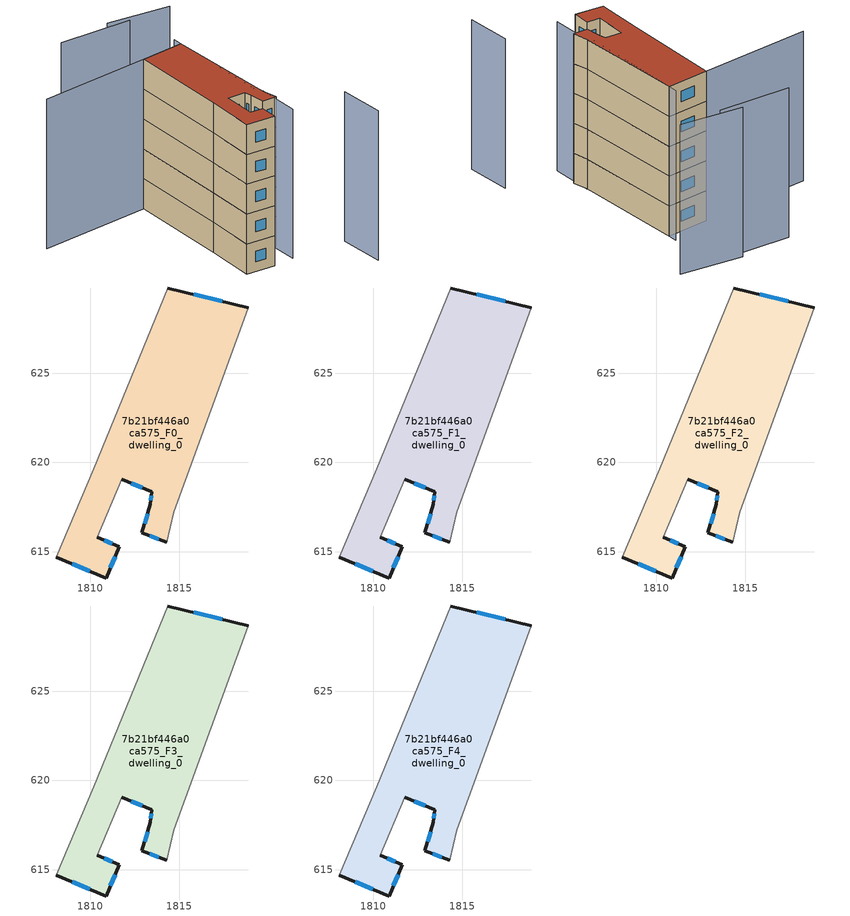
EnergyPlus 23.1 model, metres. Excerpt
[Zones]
7b21bf446a0ca575_F0_dwelling_0
 floor ground (EU_floor_Construction): 1818.87,628.67 1814.68,617.2 1814.3,615.54 1812.9,616.05 1813.38,617.66 1813.47,618.36 1811.77,619.06 1810.4,615.81 1811.64,615.29 1810.9,613.53 1808.1,614.7 1810.2,619.66 1814.34,629.77 z0
 wall outside (EU_wall_Construction): 1808.1,614.7 1810.9,613.53 1811.64,615.29 1810.4,615.81 / 1818.87,628.67 1814.34,629.77 / 1811.77,619.06 1813.47,618.36 1813.38,617.66 1812.9,616.05 1814.3,615.54 z0:3
 wall adiabatic (EU_wall_Construction): 1810.4,615.81 1811.77,619.06 / 1814.34,629.77 1810.2,619.66 1808.1,614.7 / 1814.3,615.54 1814.68,617.2 1818.87,628.67 z0:3
 window (EU_Window_Construction): 1811.24,615.46 1810.8,615.64 / 1811.14,614.1 1811.4,614.72 / 1809.01,614.32 1809.99,613.91 / 1817.4,629.03 1815.81,629.42 / 1813.35,615.89 1813.84,615.71 / 1813.22,617.14 1813.05,616.57 / 1813.44,618.14 1813.41,617.89 / 1812.32,618.84 1812.92,618.59 z0.97:2.03
7b21bf446a0ca575_F1_dwelling_0
 floor to 7b21bf446a0ca575_F0_dwelling_0 (EU_floor_Construction): 1818.87,628.67 1814.68,617.2 1814.3,615.54 1812.9,616.05 1813.38,617.66 1813.47,618.36 1811.77,619.06 1810.4,615.81 1811.64,615.29 1810.9,613.53 1808.1,614.7 1810.2,619.66 1814.34,629.77 z3
 wall outside (EU_wall_Construction): 1808.1,614.7 1810.9,613.53 1811.64,615.29 1810.4,615.81 / 1818.87,628.67 1814.34,629.77 / 1811.77,619.06 1813.47,618.36 1813.38,617.66 1812.9,616.05 1814.3,615.54 z3:6
 wall adiabatic (EU_wall_Construction): 1810.4,615.81 1811.77,619.06 / 1814.34,629.77 1810.2,619.66 1808.1,614.7 / 1814.3,615.54 1814.68,617.2 1818.87,628.67 z3:6
 window (EU_Window_Construction): 1811.24,615.46 1810.8,615.64 / 1811.14,614.1 1811.4,614.72 / 1809.01,614.32 1809.99,613.91 / 1817.4,629.03 1815.81,629.42 / 1813.35,615.89 1813.84,615.71 / 1813.22,617.14 1813.05,616.57 / 1813.44,618.14 1813.41,617.89 / 1812.32,618.84 1812.92,618.59 z3.97:5.03
7b21bf446a0ca575_F2_dwelling_0
 floor to 7b21bf446a0ca575_F1_dwelling_0 (EU_floor_Construction): 1818.87,628.67 1814.68,617.2 1814.3,615.54 1812.9,616.05 1813.38,617.66 1813.47,618.36 1811.77,619.06 1810.4,615.81 1811.64,615.29 1810.9,613.53 1808.1,614.7 1810.2,619.66 1814.34,629.77 z6
 wall outside (EU_wall_Construction): 1808.1,614.7 1810.9,613.53 1811.64,615.29 1810.4,615.81 / 1818.87,628.67 1814.34,629.77 / 1811.77,619.06 1813.47,618.36 1813.38,617.66 1812.9,616.05 1814.3,615.54 z6:9
 wall adiabatic (EU_wall_Construction): 1810.4,615.81 1811.77,619.06 / 1814.34,629.77 1810.2,619.66 1808.1,614.7 / 1814.3,615.54 1814.68,617.2 1818.87,628.67 z6:9
 window (EU_Window_Construction): 1811.24,615.46 1810.8,615.64 / 1811.14,614.1 1811.4,614.72 / 1809.01,614.32 1809.99,613.91 / 1817.4,629.03 1815.81,629.42 / 1813.35,615.89 1813.84,615.71 / 1813.22,617.14 1813.05,616.57 / 1813.44,618.14 1813.41,617.89 / 1812.32,618.84 1812.92,618.59 z6.97:8.03
7b21bf446a0ca575_F3_dwelling_0
 floor to 7b21bf446a0ca575_F2_dwelling_0 (EU_floor_Construction): 1818.87,628.67 1814.68,617.2 1814.3,615.54 1812.9,616.05 1813.38,617.66 1813.47,618.36 1811.77,619.06 1810.4,615.81 1811.64,615.29 1810.9,613.53 1808.1,614.7 1810.2,619.66 1814.34,629.77 z9
 wall outside (EU_wall_Construction): 1808.1,614.7 1810.9,613.53 1811.64,615.29 1810.4,615.81 / 1818.87,628.67 1814.34,629.77 / 1811.77,619.06 1813.47,618.36 1813.38,617.66 1812.9,616.05 1814.3,615.54 z9:12
 wall adiabatic (EU_wall_Construction): 1810.4,615.81 1811.77,619.06 / 1814.34,629.77 1810.2,619.66 1808.1,614.7 / 1814.3,615.54 1814.68,617.2 1818.87,628.67 z9:12
 window (EU_Window_Construction): 1811.24,615.46 1810.8,615.64 / 1811.14,614.1 1811.4,614.72 / 1809.01,614.32 1809.99,613.91 / 1817.4,629.03 1815.81,629.42 / 1813.35,615.89 1813.84,615.71 / 1813.22,617.14 1813.05,616.57 / 1813.44,618.14 1813.41,617.89 / 1812.32,618.84 1812.92,618.59 z9.97:11.03
7b21bf446a0ca575_F4_dwelling_0
 floor to 7b21bf446a0ca575_F3_dwelling_0 (EU_floor_Construction): 1818.87,628.67 1814.68,617.2 1814.3,615.54 1812.9,616.05 1813.38,617.66 1813.47,618.36 1811.77,619.06 1810.4,615.81 1811.64,615.29 1810.9,613.53 1808.1,614.7 1810.2,619.66 1814.34,629.77 z12
 wall outside (EU_wall_Construction): 1808.1,614.7 1810.9,613.53 1811.64,615.29 1810.4,615.81 / 1818.87,628.67 1814.34,629.77 / 1811.77,619.06 1813.47,618.36 1813.38,617.66 1812.9,616.05 1814.3,615.54 z12:15
 wall adiabatic (EU_wall_Construction): 1810.4,615.81 1811.77,619.06 / 1814.34,629.77 1810.2,619.66 1808.1,614.7 / 1814.3,615.54 1814.68,617.2 1818.87,628.67 z12:15
 window (EU_Window_Construction): 1811.24,615.46 1810.8,615.64 / 1811.14,614.1 1811.4,614.72 / 1809.01,614.32 1809.99,613.91 / 1817.4,629.03 1815.81,629.42 / 1813.35,615.89 1813.84,615.71 / 1813.22,617.14 1813.05,616.57 / 1813.44,618.14 1813.41,617.89 / 1812.32,618.84 1812.92,618.59 z12.97:14.03
 roof outside (EU_roof_Construction): 1814.3,615.54 1814.68,617.2 1818.87,628.67 1814.34,629.77 1810.2,619.66 1808.1,614.7 1810.9,613.53 1811.64,615.29 1810.4,615.81 1811.77,619.06 1813.47,618.36 1813.38,617.66 1812.9,616.05 z15
shading: 1824.86,633.69 1818.84,636.52 / 1820.45,635.14 1813.18,637.85 / 1802.73,632.72 1814.34,629.77 / 1816.88,606.24 1818.54,610.89 / 1813.02,612.95 1814.69,617.24 / 1814.37,617.39 1819.25,629.64 z0:15
[Building]
EU S2 Campaign: North Axis=0; Terrain=City; Solar Distribution=FullExterior
[Site:Location]
Bologna: Latitude=44.5; Longitude=11.25; Time Zone=1; Elevation=37
[SizingPeriod:WeatherFileDays]
AnnualSizingPeriod: Begin Month=1; Begin Day of Month=1; End Month=12; End Day of Month=31; Day of Week for Start Day=Monday; Use Weather File Daylight Saving Period=No; Use Weather File Rain and Snow Indicators=No
[MATERIAL]
EU_InternalMass_Material: Roughness=MediumRough; Thickness=0.1; Conductivity=1; Density=1800; Specific Heat=900; Thermal Absorptance=0.9; Solar Absorptance=0.7; Visible Absorptance=0.7
[MATERIAL:NOMASS] Roughness=MediumRough; Thermal Absorptance=0.9; Solar Absorptance=0.7; Visible Absorptance=0.7
Name | Thermal Resistance
EU_wall_NoMass | 0.779417
EU_roof_NoMass | 0.435466
EU_floor_NoMass | 0.588222
[WINDOWMATERIAL:SIMPLEGLAZINGSYSTEM]
EU_Window_SimpleGlazing: UFactor=5.16242; Solar Heat Gain Coefficient=0.85; Visible Transmittance=0.85
[CONSTRUCTION]
EU_wall_Construction: EU_wall_NoMass
EU_roof_Construction: EU_roof_NoMass
EU_floor_Construction: EU_floor_NoMass
EU_Window_Construction: EU_Window_SimpleGlazing
EU_InternalMass_Construction: EU_InternalMass_Material
[ZONE] Type=1; Multiplier=1; Ceiling Height=autocalculate; Floor Area=autocalculate; Part of Total Floor Area=Yes
Name | Volume
7b21bf446a0ca575_F0_dwelling_0 | 208.346
7b21bf446a0ca575_F1_dwelling_0; 7b21bf446a0ca575_F2_dwelling_0; 7b21bf446a0ca575_F3_dwelling_0; 7b21bf446a0ca575_F4_dwelling_0 | 208.345
[INTERNALMASS] Construction=EU_InternalMass_Construction; Surface Area=69.4484
Name | Zone or ZoneList
7b21bf446a0ca575_F0_dwelling_0_EU_InternalMass | 7b21bf446a0ca575_F0_dwelling_0
7b21bf446a0ca575_F1_dwelling_0_EU_InternalMass | 7b21bf446a0ca575_F1_dwelling_0
7b21bf446a0ca575_F2_dwelling_0_EU_InternalMass | 7b21bf446a0ca575_F2_dwelling_0
7b21bf446a0ca575_F3_dwelling_0_EU_InternalMass | 7b21bf446a0ca575_F3_dwelling_0
7b21bf446a0ca575_F4_dwelling_0_EU_InternalMass | 7b21bf446a0ca575_F4_dwelling_0
[OTHEREQUIPMENT] Fuel Type=Electricity; Design Level Calculation Method=Watts/Area; Power per Zone Floor Area=1; Fraction Latent=0; Fraction Radiant=0; Fraction Lost=0; Carbon Dioxide Generation Rate=0; EndUse Subcategory=EU_Step8_InternalGains
Name | Zone or ZoneList or Space or SpaceList | Schedule
EU_Step8_InternalGain_7b21bf446a0ca575_F0_dwelling_0_f000 | 7b21bf446a0ca575_F0_dwelling_0 | EU_Step8_GainSchedule_7b21bf446a0ca575_F0_dwelling_0_f000
EU_Step8_InternalGain_7b21bf446a0ca575_F1_dwelling_0_f000 | 7b21bf446a0ca575_F1_dwelling_0 | EU_Step8_GainSchedule_7b21bf446a0ca575_F1_dwelling_0_f000
EU_Step8_InternalGain_7b21bf446a0ca575_F2_dwelling_0_f000 | 7b21bf446a0ca575_F2_dwelling_0 | EU_Step8_GainSchedule_7b21bf446a0ca575_F2_dwelling_0_f000
EU_Step8_InternalGain_7b21bf446a0ca575_F3_dwelling_0_f000 | 7b21bf446a0ca575_F3_dwelling_0 | EU_Step8_GainSchedule_7b21bf446a0ca575_F3_dwelling_0_f000
EU_Step8_InternalGain_7b21bf446a0ca575_F4_dwelling_0_f000 | 7b21bf446a0ca575_F4_dwelling_0 | EU_Step8_GainSchedule_7b21bf446a0ca575_F4_dwelling_0_f000
[ZONEVENTILATION:DESIGNFLOWRATE] Schedule=EU_AlwaysOn; Design Flow Rate Calculation Method=AirChanges/Hour; Air Changes per Hour=0.712058; Ventilation Type=Natural; Fan Pressure Rise=0; Fan Total Efficiency=1; Constant Term Coefficient=1; Temperature Term Coefficient=0; Velocity Term Coefficient=0; Velocity Squared Term Coefficient=0; Minimum Indoor Temperature=-100; Maximum Indoor Temperature=100; Delta Temperature=-100; Minimum Outdoor Temperature=-100; Maximum Outdoor Temperature=100; Maximum Wind Speed=40
Name | Zone or ZoneList or Space or SpaceList
EU_ConstantAir_7b21bf446a0ca575_F0_dwelling_0 | 7b21bf446a0ca575_F0_dwelling_0
EU_ConstantAir_7b21bf446a0ca575_F1_dwelling_0 | 7b21bf446a0ca575_F1_dwelling_0
EU_ConstantAir_7b21bf446a0ca575_F2_dwelling_0 | 7b21bf446a0ca575_F2_dwelling_0
EU_ConstantAir_7b21bf446a0ca575_F3_dwelling_0 | 7b21bf446a0ca575_F3_dwelling_0
EU_ConstantAir_7b21bf446a0ca575_F4_dwelling_0 | 7b21bf446a0ca575_F4_dwelling_0
[HVACTEMPLATE:THERMOSTAT] Constant Heating Setpoint=20; Constant Cooling Setpoint=50
EU_HeatOnly_7b21bf446a0ca575_F0_dwelling_0; EU_HeatOnly_7b21bf446a0ca575_F1_dwelling_0; EU_HeatOnly_7b21bf446a0ca575_F2_dwelling_0; EU_HeatOnly_7b21bf446a0ca575_F3_dwelling_0; EU_HeatOnly_7b21bf446a0ca575_F4_dwelling_0
[HVACTEMPLATE:ZONE:IDEALLOADSAIRSYSTEM] System Availability Schedule=EU_AlwaysOn; Maximum Heating Supply Air Temperature=50; Minimum Cooling Supply Air Temperature=13; Maximum Heating Supply Air Humidity Ratio=0.0156; Minimum Cooling Supply Air Humidity Ratio=0.0077; Heating Limit=NoLimit; Cooling Limit=NoLimit; Heating Availability Schedule=EU_AlwaysOn; Cooling Availability Schedule=EU_CoolingOff; Dehumidification Control Type=ConstantSensibleHeatRatio; Cooling Sensible Heat Ratio=0.7; Dehumidification Setpoint=60; Humidification Control Type=None; Humidification Setpoint=30; Outdoor Air Method=None; Outdoor Air Flow Rate per Person=0.00944; Outdoor Air Flow Rate per Zone Floor Area=0; Outdoor Air Flow Rate per Zone=0; Demand Controlled Ventilation Type=None; Outdoor Air Economizer Type=NoEconomizer; Heat Recovery Type=None; Sensible Heat Recovery Effectiveness=0.7; Latent Heat Recovery Effectiveness=0.65
Name | Template Thermostat
7b21bf446a0ca575_F0_dwelling_0 | EU_HeatOnly_7b21bf446a0ca575_F0_dwelling_0
7b21bf446a0ca575_F1_dwelling_0 | EU_HeatOnly_7b21bf446a0ca575_F1_dwelling_0
7b21bf446a0ca575_F2_dwelling_0 | EU_HeatOnly_7b21bf446a0ca575_F2_dwelling_0
7b21bf446a0ca575_F3_dwelling_0 | EU_HeatOnly_7b21bf446a0ca575_F3_dwelling_0
7b21bf446a0ca575_F4_dwelling_0 | EU_HeatOnly_7b21bf446a0ca575_F4_dwelling_0
[SIZING:ZONE] Zone Cooling Design Supply Air Temperature Input Method=SupplyAirTemperature; Zone Cooling Design Supply Air Temperature=13; Zone Heating Design Supply Air Temperature Input Method=SupplyAirTemperature; Zone Heating Design Supply Air Temperature=50; Zone Cooling Design Supply Air Humidity Ratio=0.008; Zone Heating Design Supply Air Humidity Ratio=0.008; Cooling Design Air Flow Method=DesignDay; Cooling Design Air Flow Rate=0; Cooling Minimum Air Flow per Zone Floor Area=0.000762; Cooling Minimum Air Flow=0; Cooling Minimum Air Flow Fraction=0.2; Heating Design Air Flow Method=DesignDay; Heating Design Air Flow Rate=0; Heating Maximum Air Flow per Zone Floor Area=0.002032; Heating Maximum Air Flow=0.141576; Heating Maximum Air Flow Fraction=0.3; Account for Dedicated Outdoor Air System=No; Dedicated Outdoor Air System Control Strategy=NeutralSupplyAir; Dedicated Outdoor Air Low Setpoint Temperature for Design=autosize; Dedicated Outdoor Air High Setpoint Temperature for Design=autosize; Zone Load Sizing Method=Sensible Load Only No Latent Load; Zone Latent Cooling Design Supply Air Humidity Ratio Input Method=HumidityRatioDifference; Zone Cooling Design Supply Air Humidity Ratio Difference=0.005; Zone Latent Heating Design Supply Air Humidity Ratio Input Method=HumidityRatioDifference; Zone Humidification Design Supply Air Humidity Ratio Difference=0.005
7b21bf446a0ca575_F0_dwelling_0; 7b21bf446a0ca575_F1_dwelling_0; 7b21bf446a0ca575_F2_dwelling_0; 7b21bf446a0ca575_F3_dwelling_0; 7b21bf446a0ca575_F4_dwelling_0
[SCHEDULE:CONSTANT]
Name | Hourly Value
EU_AlwaysOn | 1
EU_CoolingOff | 0
[SCHEDULE:FILE] Column Number=1; Rows to Skip at Top=0; Number of Hours of Data=8760; Column Separator=Comma; Interpolate to Timestep=No; Minutes per Item=60; Adjust Schedule for Daylight Savings=Yes
Name | File
EU_Step8_GainSchedule_7b21bf446a0ca575_F0_dwelling_0_f000 | ../../schedules/7b21bf446a0ca575/7b21bf446a0ca575_F0_dwelling_0_f000_gain.csv
EU_Step8_GainSchedule_7b21bf446a0ca575_F1_dwelling_0_f000 | ../../schedules/7b21bf446a0ca575/7b21bf446a0ca575_F1_dwelling_0_f000_gain.csv
EU_Step8_GainSchedule_7b21bf446a0ca575_F2_dwelling_0_f000 | ../../schedules/7b21bf446a0ca575/7b21bf446a0ca575_F2_dwelling_0_f000_gain.csv
EU_Step8_GainSchedule_7b21bf446a0ca575_F3_dwelling_0_f000 | ../../schedules/7b21bf446a0ca575/7b21bf446a0ca575_F3_dwelling_0_f000_gain.csv
EU_Step8_GainSchedule_7b21bf446a0ca575_F4_dwelling_0_f000 | ../../schedules/7b21bf446a0ca575/7b21bf446a0ca575_F4_dwelling_0_f000_gain.csv
